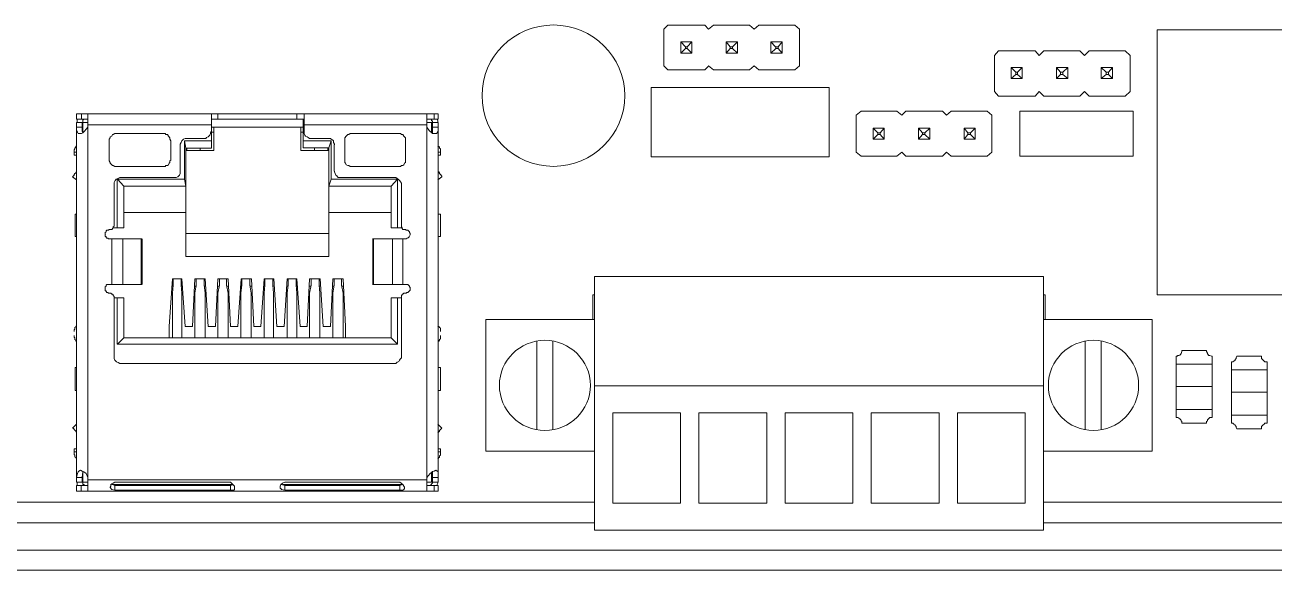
# Model space of a CAD drawing. Header units: millimetres. Extents: x 1928 to 2093, y 1343 to 1418.
# Drawn here: x 1984.9 to 2040.1, y 1345.8 to 1369.9 of the extents above; entities that cross this region are included whole.
import ezdxf

# ---------------------------------------------------------------- set-up
doc = ezdxf.new("R2010")
doc.units = ezdxf.units.MM

msp = doc.modelspace()

# ---------------------------------------------------------------- hatches: boundary and pattern name
h = msp.add_hatch(color=7)
h.dxf.hatch_style = 2
h.paths.add_polyline_path([(1993.161, 1365.382), (1993.136, 1365.408), (1993.161, 1365.433), (1993.187, 1365.408)])
h = msp.add_hatch(color=7)
h.dxf.hatch_style = 2
h.paths.add_polyline_path([(1993.162, 1365.701), (1993.137, 1365.726), (1993.162, 1365.751), (1993.187, 1365.726)])
h = msp.add_hatch(color=7)
h.dxf.hatch_style = 2
h.paths.add_polyline_path([(1988.643, 1360.831), (1988.618, 1360.856), (1988.643, 1360.881), (1988.669, 1360.856)])
h = msp.add_hatch(color=7)
h.dxf.hatch_style = 2
h.paths.add_polyline_path([(2001.734, 1360.831), (2001.709, 1360.856), (2001.734, 1360.881), (2001.759, 1360.856)])
h = msp.add_hatch(color=7)
h.dxf.hatch_style = 2
h.paths.add_polyline_path([(1988.467, 1360.618), (1988.442, 1360.643), (1988.467, 1360.668), (1988.492, 1360.643)])
h = msp.add_hatch(color=7)
h.dxf.hatch_style = 2
h.paths.add_polyline_path([(2001.945, 1360.618), (2001.92, 1360.643), (2001.945, 1360.668), (2001.97, 1360.643)])
h = msp.add_hatch(color=7)
h.dxf.hatch_style = 2
h.paths.add_polyline_path([(1988.467, 1358.22), (1988.442, 1358.245), (1988.467, 1358.27), (1988.492, 1358.245)])
h = msp.add_hatch(color=7)
h.dxf.hatch_style = 2
h.paths.add_polyline_path([(2001.945, 1358.22), (2001.92, 1358.245), (2001.945, 1358.27), (2001.97, 1358.245)])
h = msp.add_hatch(color=7)
h.dxf.hatch_style = 2
h.paths.add_polyline_path([(1988.643, 1358.008), (1988.618, 1358.033), (1988.643, 1358.058), (1988.669, 1358.033)])
h = msp.add_hatch(color=7)
h.dxf.hatch_style = 2
h.paths.add_polyline_path([(2001.734, 1358.008), (2001.709, 1358.033), (2001.734, 1358.058), (2001.759, 1358.033)])

# ---------------------------------------------------------------- linework, layer by layer
at = {"color": 7, "lineweight": 0}
for points in [[(2013.345, 1369.888), (2013.169, 1369.712)], [(2013.169, 1369.712), (2013.169, 1368.088)], [(2014.969, 1369.888), (2013.345, 1369.888)], [(2015.145, 1369.712), (2014.969, 1369.888)], [(2015.356, 1369.888), (2015.145, 1369.712)], [(2017.156, 1369.712), (2016.944, 1369.888), (2015.356, 1369.888)], [(2017.369, 1369.888), (2017.157, 1369.712)], [(2018.956, 1369.888), (2017.368, 1369.888)], [(2019.167, 1369.712), (2018.957, 1369.888)], [(2019.167, 1368.088), (2019.167, 1369.712)], [(2034.975, 1369.679), (2034.975, 1357.964)], [(2042.491, 1369.679), (2034.975, 1369.679)], [(2013.909, 1369.147), (2014.12, 1368.935)], [(2013.909, 1369.147), (2014.403, 1369.147)], [(2013.91, 1368.653), (2013.91, 1369.147)], [(2014.192, 1368.935), (2014.402, 1369.147)], [(2014.403, 1369.147), (2014.403, 1368.653)], [(2015.92, 1369.147), (2016.097, 1368.935)], [(2015.92, 1369.147), (2016.414, 1369.147)], [(2015.921, 1368.653), (2015.921, 1369.147)], [(2016.203, 1368.935), (2016.414, 1369.147)], [(2016.414, 1369.147), (2016.414, 1368.653)], [(2017.896, 1369.147), (2018.107, 1368.935)], [(2017.896, 1369.147), (2018.39, 1369.147)], [(2017.897, 1368.653), (2017.897, 1369.147)], [(2018.214, 1368.935), (2018.39, 1369.147)], [(2018.39, 1369.147), (2018.39, 1368.653)], [(2014.192, 1368.864), (2014.403, 1368.653), (2013.91, 1368.653), (2014.121, 1368.864)], [(2014.192, 1368.935), (2014.12, 1368.935)], [(2014.12, 1368.935), (2014.12, 1368.864)], [(2014.12, 1368.864), (2014.192, 1368.864)], [(2014.192, 1368.864), (2014.192, 1368.935)], [(2016.414, 1368.653), (2015.921, 1368.653), (2016.097, 1368.864)], [(2016.203, 1368.935), (2016.097, 1368.935)], [(2016.097, 1368.935), (2016.097, 1368.864)], [(2016.097, 1368.864), (2016.203, 1368.864)], [(2016.203, 1368.864), (2016.203, 1368.935)], [(2016.203, 1368.864), (2016.414, 1368.653)], [(2017.897, 1368.653), (2018.108, 1368.864)], [(2018.391, 1368.653), (2017.897, 1368.653)], [(2018.214, 1368.935), (2018.108, 1368.935)], [(2018.108, 1368.935), (2018.108, 1368.864)], [(2018.108, 1368.864), (2018.214, 1368.864)], [(2018.214, 1368.864), (2018.214, 1368.935)], [(2018.214, 1368.864), (2018.39, 1368.653)], [(2027.954, 1368.759), (2027.777, 1368.548)], [(2029.576, 1368.759), (2027.954, 1368.759)], [(2029.753, 1368.548), (2029.576, 1368.759)], [(2029.965, 1368.759), (2029.753, 1368.548)], [(2031.553, 1368.759), (2029.965, 1368.759)], [(2031.763, 1368.548), (2031.553, 1368.759)], [(2031.976, 1368.759), (2031.763, 1368.548)], [(2033.564, 1368.759), (2031.976, 1368.759)], [(2033.776, 1368.548), (2033.564, 1368.759)], [(2013.169, 1368.088), (2013.345, 1367.912)], [(2014.969, 1367.912), (2015.146, 1368.088)], [(2015.145, 1368.088), (2015.356, 1367.912)], [(2016.944, 1367.912), (2017.156, 1368.088)], [(2017.156, 1368.088), (2017.368, 1367.912)], [(2017.368, 1367.912), (2018.956, 1367.912), (2019.167, 1368.088)], [(2027.778, 1368.548), (2027.778, 1366.96)], [(2028.73, 1367.806), (2028.73, 1367.7), (2028.518, 1367.523), (2028.518, 1368.019)], [(2028.73, 1367.806), (2028.518, 1368.019)], [(2028.518, 1368.019), (2029.013, 1368.019)], [(2029.013, 1368.019), (2028.801, 1367.806), (2028.73, 1367.806)], [(2029.013, 1368.019), (2029.013, 1367.523), (2028.801, 1367.7), (2028.801, 1367.806)], [(2030.705, 1367.806), (2030.529, 1368.019), (2031.023, 1368.019)], [(2030.529, 1367.523), (2030.529, 1368.019)], [(2031.023, 1368.019), (2030.811, 1367.806)], [(2031.023, 1368.019), (2031.023, 1367.523)], [(2032.718, 1367.806), (2032.718, 1367.7), (2032.505, 1367.523), (2032.505, 1368.019)], [(2032.718, 1367.806), (2032.505, 1368.019)], [(2032.505, 1368.019), (2032.999, 1368.019), (2032.822, 1367.806)], [(2032.999, 1368.019), (2032.999, 1367.523)], [(2033.776, 1366.96), (2033.776, 1368.548)], [(2013.345, 1367.912), (2014.969, 1367.912)], [(2015.356, 1367.912), (2016.944, 1367.912)], [(2029.013, 1367.523), (2028.518, 1367.523)], [(2028.73, 1367.7), (2028.801, 1367.7)], [(2030.705, 1367.7), (2030.529, 1367.523)], [(2031.023, 1367.523), (2030.529, 1367.523)], [(2030.811, 1367.806), (2030.705, 1367.806)], [(2030.705, 1367.806), (2030.705, 1367.7)], [(2030.705, 1367.7), (2030.811, 1367.7)], [(2030.811, 1367.7), (2030.811, 1367.806)], [(2031.023, 1367.523), (2030.811, 1367.7)], [(2032.999, 1367.523), (2032.505, 1367.523)], [(2032.822, 1367.806), (2032.718, 1367.806)], [(2032.718, 1367.7), (2032.822, 1367.7)], [(2032.822, 1367.7), (2032.822, 1367.806)], [(2032.999, 1367.523), (2032.822, 1367.7)], [(2020.471, 1367.138), (2012.604, 1367.138)], [(2012.604, 1367.138), (2012.604, 1364.068), (2020.471, 1364.068)], [(2020.471, 1364.068), (2020.471, 1367.138)], [(2027.778, 1366.96), (2027.954, 1366.748)], [(2029.576, 1366.748), (2029.753, 1366.96)], [(2029.753, 1366.96), (2029.965, 1366.748)], [(2031.553, 1366.748), (2031.763, 1366.96)], [(2031.763, 1366.96), (2031.976, 1366.748)], [(2033.564, 1366.748), (2033.776, 1366.96)], [(2027.954, 1366.748), (2029.576, 1366.748)], [(2029.965, 1366.748), (2031.553, 1366.748)], [(2031.976, 1366.748), (2033.564, 1366.748)], [(1987.196, 1365.972), (1987.196, 1365.726)], [(1987.196, 1365.972), (1987.407, 1365.972)], [(1987.408, 1365.972), (1987.408, 1365.726), (1987.69, 1365.726)], [(1987.408, 1365.972), (1987.69, 1365.972)], [(1987.691, 1365.972), (1993.16, 1365.972)], [(1987.691, 1365.972), (1987.691, 1365.478)], [(1993.157, 1365.971), (1993.439, 1365.971)], [(1993.16, 1365.478), (1993.16, 1365.972)], [(1993.439, 1365.724), (1993.439, 1365.971)], [(1993.439, 1365.971), (1996.932, 1365.971)], [(1996.932, 1365.724), (1996.932, 1365.971)], [(1996.932, 1365.971), (1997.25, 1365.971)], [(1997.253, 1365.972), (2002.686, 1365.972)], [(1997.253, 1365.972), (1997.253, 1365.478)], [(2002.686, 1365.478), (2002.686, 1365.972)], [(2002.686, 1365.972), (2003.003, 1365.972)], [(2003.003, 1365.972), (2003.003, 1365.726)], [(2003.003, 1365.972), (2003.179, 1365.972)], [(2003.179, 1365.972), (2003.179, 1365.726)], [(2021.672, 1364.278), (2021.672, 1365.902), (2021.883, 1366.079)], [(2021.883, 1366.079), (2023.471, 1366.079)], [(2023.471, 1366.079), (2023.683, 1365.902)], [(2023.683, 1365.902), (2023.86, 1366.079)], [(2023.86, 1366.079), (2025.483, 1366.079)], [(2025.483, 1366.079), (2025.66, 1365.902)], [(2025.66, 1365.902), (2025.87, 1366.079)], [(2025.87, 1366.079), (2027.458, 1366.079)], [(2027.458, 1366.079), (2027.67, 1365.902)], [(2027.67, 1365.902), (2027.67, 1364.278)], [(2033.916, 1364.101), (2028.905, 1364.101), (2028.905, 1366.078)], [(2033.916, 1366.078), (2028.905, 1366.078)], [(2033.916, 1364.101), (2033.916, 1366.078)], [(1987.196, 1365.726), (1987.407, 1365.726)], [(1987.196, 1365.583), (1987.442, 1365.583)], [(1987.196, 1365.372), (1987.196, 1365.583)], [(1987.691, 1365.372), (1987.55, 1365.196), (1987.479, 1365.125), (1987.409, 1365.09), (1987.268, 1365.09), (1987.232, 1365.159), (1987.197, 1365.23), (1987.197, 1365.372)], [(1987.197, 1365.372), (1987.197, 1349.881)], [(1987.444, 1365.372), (1987.198, 1365.372)], [(1987.229, 1365.582), (1987.229, 1365.654), (1987.229, 1365.724)], [(1987.442, 1365.372), (1987.442, 1365.583)], [(1987.442, 1365.582), (1987.476, 1365.582)], [(1987.479, 1365.125), (1987.444, 1365.196), (1987.444, 1365.372)], [(1987.471, 1365.581), (1987.471, 1365.158)], [(1987.476, 1365.654), (1987.476, 1365.688), (1987.512, 1365.724), (1987.582, 1365.724)], [(1987.476, 1365.582), (1987.476, 1365.654)], [(1987.688, 1365.582), (1987.476, 1365.582)], [(1987.691, 1365.479), (1993.16, 1365.479)], [(1987.691, 1365.479), (1987.691, 1365.373)], [(1987.691, 1365.372), (1987.691, 1349.881)], [(1993.439, 1365.724), (1993.157, 1365.724)], [(1993.16, 1365.196), (1993.16, 1365.479)], [(1993.162, 1365.408), (1993.162, 1365.726)], [(1993.162, 1364.773), (1993.162, 1365.408)], [(1997.22, 1365.727), (1993.163, 1365.727)], [(1993.163, 1365.374), (1997.22, 1365.374)], [(1993.268, 1365.374), (1993.268, 1364.349)], [(1996.932, 1365.724), (1993.439, 1365.724)], [(1997.25, 1365.724), (1996.932, 1365.724)], [(1997.114, 1364.349), (1997.114, 1365.374)], [(1997.219, 1365.726), (1997.219, 1365.408)], [(1997.255, 1365.726), (1997.219, 1365.726)], [(1997.255, 1365.408), (1997.219, 1365.408)], [(1997.22, 1365.408), (1997.22, 1364.773)], [(1997.253, 1365.479), (1997.253, 1365.196)], [(1997.253, 1365.479), (2002.687, 1365.479)], [(2002.896, 1365.582), (2002.684, 1365.582)], [(2002.686, 1365.726), (2003.003, 1365.726)], [(2002.686, 1365.373), (2002.686, 1365.479)], [(2003.18, 1365.373), (2003.18, 1365.196), (2003.145, 1365.126), (2003.109, 1365.09), (2002.933, 1365.09), (2002.792, 1365.23), (2002.686, 1365.373)], [(2002.687, 1349.882), (2002.687, 1365.373)], [(2002.824, 1365.724), (2002.896, 1365.724), (2002.896, 1365.654), (2002.93, 1365.654)], [(2002.892, 1365.123), (2002.892, 1365.581)], [(2002.897, 1365.582), (2002.931, 1365.582)], [(2002.93, 1365.582), (2002.93, 1365.654)], [(2003.178, 1365.583), (2002.932, 1365.583), (2002.932, 1365.372)], [(2002.933, 1365.373), (2002.933, 1365.126)], [(2003.18, 1365.373), (2002.933, 1365.373)], [(2003.003, 1365.726), (2003.179, 1365.726)], [(2003.142, 1365.724), (2003.177, 1365.654), (2003.177, 1365.582)], [(2003.178, 1365.583), (2003.178, 1365.372)], [(2003.18, 1349.881), (2003.18, 1365.372)], [(2022.413, 1364.843), (2022.413, 1365.336), (2022.626, 1365.126), (2022.626, 1365.054)], [(2022.413, 1365.336), (2022.907, 1365.336)], [(2022.731, 1365.054), (2022.731, 1365.126), (2022.908, 1365.336), (2022.908, 1364.843)], [(2024.425, 1365.336), (2024.919, 1365.336)], [(2024.425, 1365.336), (2024.602, 1365.126)], [(2024.425, 1364.843), (2024.425, 1365.336)], [(2024.707, 1365.126), (2024.919, 1365.336)], [(2024.919, 1365.336), (2024.919, 1364.843)], [(2026.436, 1365.336), (2026.93, 1365.336)], [(2026.436, 1365.336), (2026.612, 1365.126)], [(2026.436, 1364.843), (2026.436, 1365.336)], [(2026.718, 1365.126), (2026.929, 1365.336), (2026.929, 1364.843)], [(1988.643, 1364.772), (1988.643, 1364.843), (1988.679, 1364.913), (1988.679, 1364.949), (1988.749, 1364.983), (1988.786, 1365.053), (1988.82, 1365.053), (1988.89, 1365.09), (1988.961, 1365.09)], [(1988.643, 1363.925), (1988.643, 1364.772)], [(1988.961, 1365.09), (1991.043, 1365.09)], [(1991.043, 1365.09), (1991.114, 1365.09), (1991.149, 1365.053), (1991.22, 1365.053), (1991.255, 1364.984), (1991.326, 1364.913), (1991.326, 1364.843), (1991.36, 1364.772)], [(1991.36, 1364.772), (1991.36, 1363.925)], [(1991.784, 1364.596), (1991.784, 1364.631), (1991.818, 1364.701), (1991.854, 1364.773), (1991.925, 1364.843), (1991.995, 1364.878), (1992.101, 1364.878)], [(1991.962, 1364.773), (1993.161, 1364.773)], [(1991.962, 1363.08), (1991.962, 1364.773)], [(1991.963, 1364.773), (1992.033, 1364.455)], [(1992.033, 1364.455), (1993.163, 1364.455), (1993.163, 1364.773)], [(1992.101, 1364.878), (1992.843, 1364.878)], [(1992.843, 1364.878), (1992.913, 1364.878), (1992.948, 1364.914), (1993.019, 1364.949), (1993.089, 1365.02), (1993.124, 1365.09), (1993.124, 1365.126), (1993.16, 1365.196)], [(1993.16, 1365.16), (1993.266, 1365.16)], [(1997.111, 1365.16), (1997.217, 1365.16)], [(1997.22, 1364.774), (1997.22, 1364.456)], [(1997.22, 1364.773), (1998.454, 1364.773)], [(1997.253, 1365.196), (1997.253, 1365.09), (1997.288, 1365.02), (1997.324, 1364.984), (1997.394, 1364.949), (1997.43, 1364.914), (1997.5, 1364.878), (1997.535, 1364.878)], [(1997.535, 1364.878), (1998.312, 1364.878)], [(1998.312, 1364.878), (1998.417, 1364.878), (1998.453, 1364.843), (1998.523, 1364.807), (1998.559, 1364.773), (1998.559, 1364.701), (1998.594, 1364.631), (1998.594, 1364.596)], [(1998.455, 1364.774), (1998.349, 1364.456)], [(1998.454, 1364.773), (1998.454, 1363.08)], [(1999.052, 1364.772), (1999.052, 1364.913), (1999.122, 1364.983), (1999.194, 1365.053), (1999.228, 1365.053), (1999.298, 1365.09), (1999.334, 1365.09)], [(1999.052, 1363.925), (1999.052, 1364.772)], [(1999.334, 1365.09), (2001.452, 1365.09)], [(2001.452, 1365.09), (2001.522, 1365.09), (2001.558, 1365.053), (2001.628, 1365.053), (2001.664, 1364.984), (2001.734, 1364.913), (2001.734, 1364.772)], [(2001.734, 1364.772), (2001.734, 1363.925)], [(2022.413, 1364.843), (2022.626, 1365.054)], [(2022.908, 1364.843), (2022.413, 1364.843)], [(2022.731, 1365.126), (2022.625, 1365.126)], [(2022.625, 1365.054), (2022.731, 1365.054)], [(2022.731, 1365.054), (2022.908, 1364.843)], [(2024.425, 1364.843), (2024.602, 1365.054)], [(2024.919, 1364.843), (2024.425, 1364.843)], [(2024.601, 1365.054), (2024.706, 1365.054), (2024.919, 1364.843)], [(2024.707, 1365.126), (2024.602, 1365.126)], [(2024.602, 1365.126), (2024.602, 1365.054)], [(2024.706, 1365.054), (2024.706, 1365.126)], [(2026.93, 1364.843), (2026.436, 1364.843), (2026.612, 1365.054)], [(2026.612, 1365.126), (2026.612, 1365.054)], [(2026.718, 1365.126), (2026.612, 1365.126)], [(2026.612, 1365.054), (2026.718, 1365.054)], [(2026.718, 1365.054), (2026.718, 1365.126)], [(2026.718, 1365.054), (2026.929, 1364.843)], [(1987.084, 1364.276), (1987.19, 1364.276)], [(1987.159, 1364.523), (1987.159, 1364.488), (1987.123, 1364.452), (1987.123, 1364.418), (1987.088, 1364.382), (1987.088, 1364.276)], [(1987.088, 1364.276), (1987.088, 1364.135)], [(1987.154, 1364.522), (1987.19, 1364.522)], [(1987.194, 1364.558), (1987.159, 1364.522)], [(1991.784, 1363.432), (1991.784, 1364.596)], [(1992.033, 1362.761), (1992.033, 1364.455)], [(1992.033, 1364.349), (1993.268, 1364.349)], [(1992.065, 1364.454), (1992.065, 1364.348)], [(1992.666, 1364.348), (1992.666, 1364.454)], [(1998.348, 1364.349), (1997.114, 1364.349)], [(1997.22, 1364.456), (1998.349, 1364.456)], [(1997.711, 1364.454), (1997.711, 1364.348)], [(1998.312, 1364.348), (1998.312, 1364.454)], [(1998.349, 1364.456), (1998.349, 1362.762)], [(1998.593, 1364.596), (1998.593, 1363.432)], [(2003.209, 1364.522), (2003.173, 1364.522)], [(2003.279, 1364.276), (2003.173, 1364.276)], [(2003.213, 1364.522), (2003.177, 1364.558)], [(2003.283, 1364.276), (2003.283, 1364.419), (2003.249, 1364.453), (2003.249, 1364.489), (2003.213, 1364.523)], [(2003.283, 1364.135), (2003.283, 1364.276)], [(2021.883, 1364.102), (2021.672, 1364.278)], [(2023.683, 1364.278), (2023.471, 1364.102)], [(2023.86, 1364.102), (2023.683, 1364.278)], [(2025.66, 1364.278), (2025.483, 1364.102)], [(2027.671, 1364.278), (2027.459, 1364.102), (2025.871, 1364.102), (2025.66, 1364.278)], [(1987.194, 1364.135), (1987.088, 1364.135)], [(1988.961, 1363.642), (1988.89, 1363.642), (1988.819, 1363.678), (1988.785, 1363.678), (1988.679, 1363.784), (1988.679, 1363.819), (1988.643, 1363.89), (1988.643, 1363.925)], [(1991.043, 1363.642), (1988.961, 1363.642)], [(1991.36, 1363.925), (1991.326, 1363.89), (1991.326, 1363.819), (1991.289, 1363.784), (1991.255, 1363.714), (1991.22, 1363.678), (1991.149, 1363.678), (1991.114, 1363.642), (1991.043, 1363.642)], [(1999.334, 1363.642), (1999.298, 1363.642), (1999.228, 1363.678), (1999.194, 1363.678), (1999.122, 1363.714), (1999.088, 1363.784), (1999.052, 1363.819), (1999.052, 1363.925)], [(2001.452, 1363.642), (1999.334, 1363.642)], [(2001.734, 1363.925), (2001.734, 1363.819), (2001.699, 1363.784), (2001.664, 1363.714), (2001.628, 1363.678), (2001.558, 1363.678), (2001.522, 1363.642), (2001.452, 1363.642)], [(2003.283, 1364.135), (2003.177, 1364.135)], [(2023.471, 1364.102), (2021.883, 1364.102)], [(2025.483, 1364.102), (2023.86, 1364.102)], [(1987.018, 1363.184), (1987.088, 1363.255), (1987.088, 1363.289), (1987.123, 1363.325), (1987.159, 1363.361)], [(1987.018, 1363.184), (1987.194, 1363.042)], [(1987.194, 1363.395), (1987.159, 1363.36)], [(1987.194, 1363.324), (1987.159, 1363.36)], [(1988.855, 1362.832), (1988.855, 1362.937), (1988.897, 1363.016), (1988.954, 1363.07), (1989.024, 1363.111), (1989.102, 1363.149), (1989.138, 1363.149)], [(1988.998, 1363.08), (1991.962, 1363.08)], [(1988.998, 1360.926), (1988.998, 1363.08)], [(1988.999, 1363.08), (1989.281, 1362.762)], [(1989.138, 1363.149), (1991.501, 1363.149)], [(1991.501, 1363.149), (1991.607, 1363.149), (1991.678, 1363.185), (1991.748, 1363.255), (1991.784, 1363.326), (1991.784, 1363.432)], [(1991.963, 1363.08), (1992.033, 1362.761)], [(1998.456, 1363.08), (1998.35, 1362.762)], [(1998.454, 1363.08), (2001.383, 1363.08)], [(1998.594, 1363.432), (1998.594, 1363.396), (1998.665, 1363.255), (1998.7, 1363.219), (1998.736, 1363.185), (1998.77, 1363.149), (1998.912, 1363.149)], [(1998.912, 1363.149), (2001.24, 1363.149)], [(2001.384, 1363.08), (2001.102, 1362.762)], [(2001.24, 1363.149), (2001.311, 1363.149), (2001.372, 1363.105), (2001.412, 1363.077), (2001.437, 1363.059), (2001.467, 1363.029), (2001.485, 1363.004), (2001.513, 1362.964), (2001.558, 1362.903), (2001.558, 1362.832)], [(2001.383, 1363.08), (2001.383, 1360.926)], [(2003.249, 1363.36), (2003.213, 1363.395), (2003.177, 1363.395)], [(2003.249, 1363.36), (2003.177, 1363.325)], [(2003.177, 1363.043), (2003.354, 1363.185)], [(2003.249, 1363.361), (2003.249, 1363.325), (2003.283, 1363.289), (2003.319, 1363.255), (2003.319, 1363.219), (2003.354, 1363.219), (2003.354, 1363.184)], [(1988.855, 1361.032), (1988.855, 1362.832)], [(1989.281, 1360.927), (1989.281, 1362.762)], [(1989.281, 1362.762), (1992.033, 1362.762)], [(1992.033, 1361.598), (1992.033, 1362.762)], [(1998.349, 1362.762), (2001.102, 1362.762)], [(1998.349, 1362.762), (1998.349, 1361.598)], [(2001.102, 1362.762), (2001.102, 1360.927)], [(2001.558, 1362.832), (2001.558, 1361.032)], [(1987.128, 1361.526), (1987.128, 1360.539)], [(1987.2, 1361.526), (1987.128, 1361.526)], [(1992.033, 1361.598), (1989.281, 1361.598)], [(1992.033, 1361.598), (1992.033, 1359.658)], [(1998.348, 1359.658), (1998.348, 1361.598)], [(1998.349, 1361.598), (2001.102, 1361.598)], [(2003.289, 1361.526), (2003.183, 1361.526)], [(2003.289, 1360.539), (2003.289, 1361.526)], [(1988.467, 1360.643), (1988.467, 1360.715), (1988.502, 1360.749), (1988.502, 1360.785), (1988.537, 1360.82), (1988.609, 1360.82), (1988.643, 1360.856)], [(1988.643, 1360.856), (1988.749, 1360.856), (1988.82, 1360.926), (1988.82, 1360.962), (1988.855, 1360.996), (1988.855, 1361.032)], [(1988.821, 1360.926), (1988.998, 1360.926)], [(1988.999, 1360.927), (1989.281, 1360.927)], [(2001.102, 1360.927), (2001.384, 1360.927)], [(2001.383, 1360.926), (2001.594, 1360.926)], [(2001.558, 1361.032), (2001.558, 1360.962), (2001.592, 1360.926), (2001.592, 1360.891), (2001.628, 1360.856), (2001.734, 1360.856)], [(2001.734, 1360.856), (2001.768, 1360.82), (2001.84, 1360.82), (2001.911, 1360.75), (2001.911, 1360.715), (2001.945, 1360.679), (2001.945, 1360.643)], [(1987.128, 1360.539), (1987.2, 1360.539)], [(1988.643, 1360.432), (1988.609, 1360.432), (1988.573, 1360.467), (1988.537, 1360.467), (1988.502, 1360.503), (1988.502, 1360.538), (1988.467, 1360.538), (1988.467, 1360.643)], [(1988.749, 1360.432), (1988.643, 1360.432)], [(1988.749, 1358.421), (1988.749, 1360.432)], [(1989.242, 1360.432), (1988.749, 1360.432)], [(1989.242, 1358.421), (1989.242, 1360.432)], [(1990.054, 1358.421), (1990.054, 1360.432), (1989.242, 1360.432)], [(1990.087, 1360.431), (1990.052, 1360.431)], [(1990.093, 1358.424), (1990.093, 1360.435)], [(1992.033, 1360.681), (1998.348, 1360.681)], [(2000.32, 1360.431), (2000.284, 1360.431)], [(2000.29, 1360.435), (2000.29, 1358.424)], [(2000.322, 1360.432), (2000.322, 1358.421), (2001.169, 1358.421)], [(2001.169, 1360.432), (2000.322, 1360.432)], [(2001.627, 1360.432), (2001.169, 1360.432)], [(2001.169, 1360.432), (2001.169, 1358.421)], [(2001.628, 1360.432), (2001.628, 1358.421)], [(2001.734, 1360.432), (2001.628, 1360.432)], [(2001.945, 1360.643), (2001.945, 1360.609), (2001.896, 1360.52), (2001.852, 1360.481), (2001.809, 1360.462), (2001.768, 1360.432), (2001.734, 1360.432)], [(2003.183, 1360.539), (2003.289, 1360.539)], [(1992.033, 1359.658), (1998.349, 1359.658)], [(1991.433, 1358.67), (1991.291, 1356.553)], [(1991.857, 1358.67), (1991.434, 1358.67)], [(1991.465, 1358.668), (1991.465, 1358.386)], [(1991.818, 1358.386), (1991.818, 1358.668)], [(1991.997, 1356.553), (1991.856, 1358.67)], [(1992.42, 1358.67), (1992.315, 1356.553)], [(1992.88, 1358.67), (1992.421, 1358.67)], [(1992.489, 1358.668), (1992.489, 1358.386)], [(1992.842, 1358.386), (1992.842, 1358.668)], [(1993.021, 1356.553), (1992.879, 1358.67)], [(1993.444, 1358.67), (1993.338, 1356.553)], [(1993.903, 1358.67), (1993.444, 1358.67)], [(1993.512, 1358.668), (1993.512, 1358.386)], [(1993.829, 1358.386), (1993.829, 1358.668)], [(1994.009, 1356.553), (1993.904, 1358.67)], [(1995.033, 1356.553), (1994.927, 1358.67), (1994.468, 1358.67), (1994.327, 1356.553)], [(1994.5, 1358.668), (1994.5, 1358.386)], [(1994.853, 1358.386), (1994.853, 1358.668)], [(1996.055, 1356.553), (1995.914, 1358.67), (1995.492, 1358.67), (1995.35, 1356.553)], [(1995.522, 1358.668), (1995.522, 1358.386)], [(1995.875, 1358.386), (1995.875, 1358.668)], [(1997.079, 1356.553), (1996.937, 1358.67), (1996.514, 1358.67), (1996.373, 1356.553)], [(1996.547, 1358.668), (1996.547, 1358.386)], [(1996.9, 1358.386), (1996.9, 1358.668)], [(1998.102, 1356.553), (1997.961, 1358.67), (1997.502, 1358.67), (1997.396, 1356.553)], [(1997.57, 1358.668), (1997.57, 1358.386)], [(1997.923, 1358.386), (1997.923, 1358.668)], [(1999.09, 1356.553), (1998.984, 1358.67), (1998.525, 1358.67), (1998.419, 1356.553)], [(1998.592, 1358.668), (1998.592, 1358.386)], [(1998.91, 1358.386), (1998.91, 1358.668)], [(2029.957, 1358.771), (2010.091, 1358.771)], [(2010.091, 1358.771), (2010.091, 1353.936)], [(2029.957, 1358.771), (2029.957, 1353.936)], [(1988.467, 1358.245), (1988.467, 1358.315), (1988.502, 1358.35), (1988.502, 1358.386), (1988.537, 1358.421), (1988.643, 1358.421)], [(1988.643, 1358.033), (1988.609, 1358.033), (1988.573, 1358.068), (1988.537, 1358.068), (1988.502, 1358.103), (1988.502, 1358.139), (1988.467, 1358.139), (1988.467, 1358.245)], [(1988.643, 1358.421), (1988.749, 1358.421)], [(1988.749, 1358.421), (1989.242, 1358.421)], [(1989.242, 1358.421), (1990.054, 1358.421)], [(1990.052, 1358.42), (1990.087, 1358.42)], [(1991.398, 1358.35), (1991.469, 1358.35)], [(1991.465, 1358.386), (1991.431, 1358.033)], [(1991.854, 1358.033), (1991.818, 1358.386)], [(1991.821, 1358.35), (1991.892, 1358.35)], [(1992.489, 1358.386), (1992.418, 1358.033)], [(1992.421, 1358.35), (1992.492, 1358.35)], [(1992.877, 1358.033), (1992.842, 1358.386)], [(1992.845, 1358.35), (1992.916, 1358.35)], [(1993.512, 1358.386), (1993.441, 1358.033)], [(1993.444, 1358.35), (1993.479, 1358.35)], [(1993.9, 1358.033), (1993.829, 1358.386)], [(1993.868, 1358.35), (1993.903, 1358.35)], [(1994.433, 1358.35), (1994.503, 1358.35)], [(1994.5, 1358.386), (1994.464, 1358.033)], [(1994.923, 1358.033), (1994.853, 1358.386)], [(1994.856, 1358.35), (1994.926, 1358.35)], [(1995.456, 1358.35), (1995.526, 1358.35)], [(1995.522, 1358.386), (1995.488, 1358.033)], [(1995.911, 1358.033), (1995.875, 1358.386)], [(1995.878, 1358.35), (1995.949, 1358.35)], [(1996.478, 1358.35), (1996.549, 1358.35)], [(1996.547, 1358.386), (1996.511, 1358.033)], [(1996.934, 1358.033), (1996.9, 1358.386)], [(1996.902, 1358.35), (1996.973, 1358.35)], [(1997.57, 1358.386), (1997.499, 1358.033)], [(1997.502, 1358.35), (1997.572, 1358.35)], [(1997.958, 1358.033), (1997.923, 1358.386)], [(1997.925, 1358.35), (1997.995, 1358.35)], [(1998.592, 1358.386), (1998.522, 1358.033)], [(1998.524, 1358.35), (1998.56, 1358.35)], [(1998.981, 1358.033), (1998.91, 1358.386)], [(1998.947, 1358.35), (1998.983, 1358.35)], [(2000.284, 1358.42), (2000.32, 1358.42)], [(2001.169, 1358.421), (2001.627, 1358.421)], [(2001.628, 1358.421), (2001.734, 1358.421)], [(2001.734, 1358.421), (2001.84, 1358.421), (2001.875, 1358.386), (2001.911, 1358.35), (2001.911, 1358.315), (2001.945, 1358.279), (2001.945, 1358.245)], [(2001.945, 1358.245), (2001.945, 1358.173), (2001.84, 1358.068), (2001.805, 1358.068), (2001.768, 1358.033), (2001.734, 1358.033)], [(1988.855, 1357.856), (1988.855, 1357.892), (1988.82, 1357.927), (1988.82, 1357.962), (1988.785, 1357.997), (1988.749, 1357.997), (1988.713, 1358.033), (1988.643, 1358.033)], [(1988.855, 1355.246), (1988.855, 1357.856)], [(1988.998, 1357.821), (1988.857, 1357.821)], [(1988.998, 1355.775), (1988.998, 1357.821)], [(1989.281, 1357.821), (1988.999, 1357.821)], [(1989.281, 1356.057), (1989.281, 1357.821)], [(1991.431, 1358.033), (1991.431, 1356.056)], [(1991.854, 1356.056), (1991.854, 1358.033)], [(1992.418, 1358.033), (1992.418, 1356.056)], [(1992.877, 1356.056), (1992.877, 1358.033)], [(1993.441, 1358.033), (1993.441, 1356.056)], [(1993.9, 1356.056), (1993.9, 1358.033)], [(1994.464, 1358.033), (1994.464, 1356.056)], [(1994.923, 1356.056), (1994.923, 1358.033)], [(1995.488, 1358.033), (1995.488, 1356.056)], [(1995.911, 1356.056), (1995.911, 1358.033)], [(1996.511, 1358.033), (1996.511, 1356.056)], [(1996.934, 1356.056), (1996.934, 1358.033)], [(1997.499, 1358.033), (1997.499, 1356.056)], [(1997.958, 1356.056), (1997.958, 1358.033)], [(1998.522, 1358.033), (1998.522, 1356.056)], [(1998.981, 1356.056), (1998.981, 1358.033)], [(2001.102, 1357.821), (2001.102, 1356.057)], [(2001.384, 1357.821), (2001.102, 1357.821)], [(2001.383, 1357.821), (2001.383, 1355.775)], [(2001.559, 1357.821), (2001.383, 1357.821)], [(2001.734, 1358.033), (2001.664, 1358.033), (2001.628, 1357.997), (2001.592, 1357.997), (2001.592, 1357.962), (2001.558, 1357.927), (2001.558, 1357.856)], [(2001.558, 1357.856), (2001.558, 1355.246)], [(2010.091, 1357.959), (2010.02, 1357.959)], [(2010.02, 1357.959), (2010.02, 1356.865)], [(2030.027, 1357.959), (2029.956, 1357.959)], [(2030.027, 1356.865), (2030.027, 1357.959)], [(2034.975, 1357.964), (2042.491, 1357.964)], [(1987.194, 1356.584), (1987.159, 1356.549), (1987.123, 1356.513), (1987.123, 1356.443), (1987.088, 1356.407), (1987.088, 1356.337)], [(1991.292, 1356.058), (1991.292, 1356.553)], [(1991.998, 1356.553), (1992.316, 1356.553)], [(1993.021, 1356.553), (1993.338, 1356.553)], [(1994.008, 1356.553), (1994.326, 1356.553)], [(1995.033, 1356.553), (1995.35, 1356.553)], [(1996.055, 1356.553), (1996.373, 1356.553)], [(1997.079, 1356.553), (1997.397, 1356.553)], [(1998.102, 1356.553), (1998.419, 1356.553)], [(1999.09, 1356.553), (1999.09, 1356.058)], [(2003.177, 1356.584), (2003.213, 1356.549), (2003.249, 1356.549), (2003.249, 1356.513), (2003.283, 1356.479), (2003.283, 1356.337)], [(2005.292, 1351.043), (2005.292, 1356.865)], [(2010.091, 1356.865), (2005.292, 1356.865)], [(2034.754, 1356.865), (2029.956, 1356.865)], [(2034.754, 1351.043), (2034.754, 1356.865)], [(1987.194, 1355.914), (1987.159, 1355.914), (1987.159, 1355.949), (1987.123, 1355.984), (1987.123, 1356.054), (1987.088, 1356.09), (1987.088, 1356.16)], [(1988.999, 1355.776), (1989.281, 1356.057)], [(2001.102, 1356.057), (1989.281, 1356.057)], [(1989.282, 1356.056), (1991.435, 1356.056)], [(1991.858, 1356.056), (1992.422, 1356.056)], [(1992.881, 1356.056), (1993.446, 1356.056)], [(1993.905, 1356.056), (1994.468, 1356.056)], [(1994.927, 1356.056), (1995.492, 1356.056)], [(1995.915, 1356.056), (1996.515, 1356.056)], [(1996.938, 1356.056), (1997.503, 1356.056)], [(1997.962, 1356.056), (1998.526, 1356.056)], [(1998.984, 1356.056), (2001.102, 1356.056)], [(2001.384, 1355.776), (2001.102, 1356.057)], [(2003.177, 1355.914), (2003.213, 1355.914), (2003.249, 1355.949), (2003.249, 1355.984), (2003.283, 1356.02), (2003.283, 1356.16)], [(2007.551, 1355.913), (2007.551, 1351.995)], [(2008.256, 1351.995), (2008.256, 1355.913)], [(2031.791, 1355.913), (2031.791, 1351.995)], [(2032.497, 1351.995), (2032.497, 1355.913)], [(2001.383, 1355.775), (1988.998, 1355.775)], [(2005.291, 1355.489), (2005.291, 1355.347)], [(2005.291, 1355.347), (2005.291, 1352.56)], [(2034.754, 1355.347), (2034.754, 1355.489)], [(2034.754, 1352.56), (2034.754, 1355.347)], [(2036.069, 1355.493), (2036.069, 1355.457), (2036.034, 1355.371), (2036.006, 1355.32), (2035.98, 1355.294), (2035.957, 1355.285), (2035.935, 1355.284), (2035.912, 1355.283), (2035.886, 1355.274), (2035.857, 1355.247), (2035.821, 1355.247)], [(2037.162, 1355.493), (2036.069, 1355.493)], [(2037.408, 1355.247), (2037.374, 1355.247), (2037.304, 1355.281), (2037.268, 1355.281), (2037.198, 1355.351), (2037.198, 1355.387), (2037.162, 1355.457), (2037.162, 1355.493)], [(1989.138, 1354.928), (1989.102, 1354.928), (1989.032, 1354.964), (1988.961, 1354.998), (1988.89, 1355.07), (1988.855, 1355.141), (1988.855, 1355.246)], [(2001.24, 1354.928), (1989.138, 1354.928)], [(2001.558, 1355.246), (2001.558, 1355.174), (2001.51, 1355.108), (2001.482, 1355.067), (2001.466, 1355.043), (2001.44, 1355.018), (2001.417, 1355.002), (2001.376, 1354.975), (2001.311, 1354.928), (2001.24, 1354.928)], [(2035.821, 1355.247), (2035.821, 1354.894)], [(2037.408, 1354.894), (2035.821, 1354.894), (2035.821, 1353.906)], [(2037.408, 1355.247), (2037.408, 1354.894)], [(2037.408, 1354.894), (2037.408, 1353.906)], [(2038.503, 1355.245), (2038.467, 1355.174), (2038.467, 1355.139), (2038.432, 1355.103), (2038.432, 1355.069), (2038.362, 1355.033), (2038.326, 1354.997), (2038.256, 1354.997)], [(2038.256, 1354.644), (2038.256, 1354.997)], [(2038.503, 1355.245), (2039.597, 1355.245)], [(2039.843, 1354.997), (2039.737, 1354.997), (2039.701, 1355.033), (2039.667, 1355.069), (2039.631, 1355.103), (2039.597, 1355.139), (2039.597, 1355.245)], [(2039.843, 1354.644), (2039.843, 1354.997)], [(1987.128, 1354.751), (1987.128, 1353.729)], [(1987.2, 1354.751), (1987.128, 1354.751)], [(2003.289, 1354.751), (2003.289, 1353.729), (2003.183, 1353.729)], [(2003.289, 1354.751), (2003.183, 1354.751)], [(2038.256, 1353.658), (2038.256, 1354.645), (2039.843, 1354.645)], [(2039.843, 1353.658), (2039.843, 1354.645)], [(1987.2, 1353.729), (1987.128, 1353.729)], [(2029.957, 1353.937), (2010.091, 1353.937)], [(2029.957, 1353.937), (2029.957, 1347.551), (2010.091, 1347.551)], [(2010.091, 1353.937), (2010.091, 1347.551)], [(2037.408, 1353.906), (2037.408, 1352.881), (2035.821, 1352.881)], [(2035.821, 1353.906), (2037.408, 1353.906)], [(2035.821, 1353.906), (2035.821, 1352.881)], [(2038.256, 1352.634), (2038.256, 1353.658)], [(2039.843, 1353.658), (2038.256, 1353.658)], [(2039.843, 1352.634), (2039.843, 1353.658)], [(2005.291, 1352.56), (2005.291, 1352.419)], [(2017.713, 1348.75), (2017.713, 1352.737), (2014.714, 1352.737), (2014.714, 1348.75)], [(2018.524, 1352.737), (2018.524, 1348.75)], [(2018.524, 1348.75), (2021.523, 1348.75), (2021.523, 1352.737), (2018.524, 1352.737)], [(2022.334, 1352.737), (2022.334, 1348.75)], [(2025.334, 1352.737), (2022.335, 1352.737)], [(2025.334, 1348.75), (2025.334, 1352.737)], [(2026.146, 1352.737), (2026.146, 1348.75), (2029.145, 1348.75)], [(2029.145, 1352.737), (2026.146, 1352.737)], [(2029.145, 1348.75), (2029.145, 1352.737)], [(2034.754, 1352.419), (2034.754, 1352.56)], [(2035.821, 1352.881), (2035.821, 1352.528)], [(2037.408, 1352.881), (2037.408, 1352.528)], [(2038.256, 1352.634), (2039.843, 1352.634)], [(2038.256, 1352.281), (2038.256, 1352.634)], [(2039.843, 1352.281), (2039.843, 1352.634)], [(1987.194, 1352.246), (1987.018, 1352.069)], [(1987.159, 1351.928), (1987.088, 1351.998), (1987.088, 1352.034), (1987.053, 1352.034), (1987.053, 1352.07), (1987.018, 1352.07)], [(2003.354, 1352.07), (2003.177, 1352.246)], [(2003.354, 1352.07), (2003.319, 1352.034), (2003.249, 1351.964), (2003.249, 1351.928)], [(2035.821, 1352.528), (2035.892, 1352.528), (2035.98, 1352.481), (2036.019, 1352.434), (2036.038, 1352.391), (2036.069, 1352.352), (2036.069, 1352.282)], [(2037.162, 1352.282), (2036.069, 1352.282)], [(2037.162, 1352.282), (2037.162, 1352.352), (2037.198, 1352.388), (2037.198, 1352.424), (2037.268, 1352.495), (2037.304, 1352.528), (2037.408, 1352.528)], [(2038.256, 1352.281), (2038.326, 1352.281), (2038.362, 1352.246), (2038.432, 1352.21), (2038.432, 1352.175), (2038.467, 1352.14), (2038.467, 1352.104), (2038.503, 1352.034)], [(2038.503, 1352.034), (2039.597, 1352.034)], [(2039.597, 1352.034), (2039.597, 1352.14), (2039.668, 1352.211), (2039.702, 1352.246), (2039.738, 1352.281), (2039.843, 1352.281)], [(1987.159, 1351.927), (1987.194, 1351.963)], [(1987.159, 1351.927), (1987.194, 1351.893), (1987.194, 1351.857)], [(2003.177, 1351.963), (2003.249, 1351.927)], [(2003.177, 1351.857), (2003.249, 1351.928)], [(1987.084, 1351.01), (1987.19, 1351.01)], [(1987.088, 1351.15), (1987.194, 1351.15)], [(1987.088, 1351.15), (1987.088, 1351.009)], [(1987.088, 1351.009), (1987.088, 1350.903), (1987.123, 1350.867), (1987.123, 1350.797), (1987.159, 1350.761)], [(2003.279, 1351.01), (2003.173, 1351.01)], [(2003.177, 1351.15), (2003.283, 1351.15)], [(2003.213, 1350.761), (2003.249, 1350.761), (2003.249, 1350.833), (2003.284, 1350.867), (2003.284, 1351.009)], [(2003.283, 1351.009), (2003.283, 1351.15)], [(2010.091, 1351.043), (2005.292, 1351.043)], [(2034.754, 1351.043), (2029.956, 1351.043)], [(1987.155, 1350.762), (1987.19, 1350.762)], [(1987.159, 1350.762), (1987.194, 1350.691)], [(2003.209, 1350.762), (2003.173, 1350.762)], [(2003.177, 1350.691), (2003.213, 1350.762)], [(1987.196, 1349.67), (1987.196, 1349.881)], [(1987.198, 1349.881), (1987.232, 1350.058), (1987.268, 1350.129), (1987.303, 1350.164), (1987.374, 1350.2), (1987.444, 1350.164), (1987.515, 1350.129), (1987.621, 1350.058), (1987.692, 1349.881)], [(1987.198, 1349.881), (1987.444, 1349.881)], [(1987.442, 1349.67), (1987.442, 1349.881)], [(1987.444, 1349.881), (1987.479, 1350.129), (1987.479, 1350.164)], [(1987.471, 1350.162), (1987.471, 1349.669)], [(1987.691, 1349.882), (1987.691, 1349.777)], [(2002.686, 1349.881), (2002.827, 1350.058), (2002.933, 1350.129), (2003.003, 1350.164), (2003.075, 1350.2), (2003.145, 1350.164), (2003.18, 1350.129), (2003.18, 1349.881)], [(2002.687, 1349.777), (2002.687, 1349.882)], [(2002.892, 1349.669), (2002.892, 1350.128)], [(2002.932, 1349.881), (2002.932, 1349.67)], [(2002.933, 1350.164), (2002.933, 1349.882), (2003.18, 1349.882)], [(2003.178, 1349.881), (2003.178, 1349.67)], [(1987.196, 1349.67), (1987.442, 1349.67)], [(1987.196, 1349.282), (1987.196, 1349.528)], [(1987.406, 1349.528), (1987.196, 1349.528)], [(1987.406, 1349.282), (1987.196, 1349.282)], [(1987.229, 1349.528), (1987.229, 1349.634), (1987.229, 1349.67)], [(1987.406, 1349.282), (1987.406, 1349.528)], [(1987.689, 1349.528), (1987.406, 1349.528)], [(1987.689, 1349.281), (1987.406, 1349.281)], [(1987.476, 1349.67), (1987.442, 1349.67)], [(1987.476, 1349.634), (1987.476, 1349.67)], [(1987.476, 1349.669), (1987.688, 1349.669)], [(1987.582, 1349.528), (1987.547, 1349.528), (1987.511, 1349.564), (1987.476, 1349.564), (1987.476, 1349.634)], [(1987.69, 1349.776), (1987.69, 1349.282)], [(1987.69, 1349.281), (2002.686, 1349.281)], [(1987.691, 1349.777), (2002.687, 1349.777)], [(1988.889, 1349.317), (1988.749, 1349.352), (1988.713, 1349.388), (1988.713, 1349.423), (1988.678, 1349.423), (1988.678, 1349.458), (1988.713, 1349.494), (1988.713, 1349.564), (1988.749, 1349.6), (1988.819, 1349.634), (1988.889, 1349.67)], [(1988.889, 1349.529), (1988.784, 1349.565), (1988.749, 1349.565)], [(1988.786, 1349.566), (1994.114, 1349.566)], [(1988.889, 1349.67), (1994.005, 1349.67)], [(1988.889, 1349.529), (1988.889, 1349.318)], [(1994.005, 1349.317), (1988.889, 1349.317)], [(1994.006, 1349.529), (1988.89, 1349.529)], [(1989.558, 1349.563), (1989.558, 1349.526)], [(1991.18, 1349.563), (1989.558, 1349.563)], [(1991.18, 1349.563), (1991.18, 1349.526)], [(1991.18, 1349.563), (1991.217, 1349.563)], [(1991.212, 1349.563), (1991.212, 1349.526)], [(1991.639, 1349.563), (1991.217, 1349.563)], [(1991.635, 1349.526), (1991.635, 1349.563)], [(1991.639, 1349.563), (1991.675, 1349.563)], [(1991.675, 1349.563), (1991.675, 1349.526)], [(1993.263, 1349.563), (1991.675, 1349.563)], [(1993.263, 1349.526), (1993.263, 1349.563)], [(1993.58, 1349.526), (1993.58, 1349.563), (1994.109, 1349.563)], [(1994.005, 1349.67), (1994.182, 1349.494), (1994.182, 1349.352), (1994.147, 1349.317), (1994.005, 1349.317)], [(1994.111, 1349.564), (1994.077, 1349.564), (1994.005, 1349.528)], [(1994.005, 1349.318), (1994.005, 1349.529)], [(1996.405, 1349.317), (1996.264, 1349.352), (1996.228, 1349.388), (1996.194, 1349.388), (1996.194, 1349.494), (1996.228, 1349.564), (1996.299, 1349.634), (1996.405, 1349.67)], [(1996.405, 1349.529), (1996.264, 1349.565), (1996.229, 1349.565)], [(1996.301, 1349.566), (2001.629, 1349.566)], [(1997.251, 1349.526), (1997.251, 1349.563), (1996.333, 1349.563)], [(1996.405, 1349.67), (2001.487, 1349.67)], [(1996.405, 1349.529), (1996.405, 1349.318)], [(2001.487, 1349.529), (1996.405, 1349.529)], [(2001.487, 1349.317), (1996.405, 1349.317)], [(1997.461, 1349.563), (2000.813, 1349.563)], [(1997.461, 1349.526), (1997.461, 1349.563)], [(2000.813, 1349.526), (2000.813, 1349.563)], [(2001.487, 1349.67), (2001.627, 1349.564), (2001.663, 1349.494), (2001.697, 1349.458), (2001.697, 1349.388), (2001.663, 1349.352), (2001.627, 1349.317), (2001.487, 1349.317)], [(2001.627, 1349.564), (2001.591, 1349.564), (2001.487, 1349.528)], [(2001.487, 1349.318), (2001.487, 1349.529)], [(2002.684, 1349.669), (2002.896, 1349.669)], [(2003.002, 1349.528), (2002.685, 1349.528)], [(2003.002, 1349.282), (2002.685, 1349.282)], [(2002.686, 1349.281), (2002.686, 1349.776)], [(2002.931, 1349.634), (2002.897, 1349.6), (2002.897, 1349.564), (2002.86, 1349.564), (2002.86, 1349.528), (2002.825, 1349.528)], [(2002.931, 1349.67), (2002.897, 1349.67)], [(2002.931, 1349.634), (2002.931, 1349.67)], [(2002.932, 1349.67), (2003.178, 1349.67)], [(2003.002, 1349.282), (2003.002, 1349.528)], [(2003.178, 1349.528), (2003.002, 1349.528)], [(2003.178, 1349.282), (2003.002, 1349.282)], [(2003.177, 1349.67), (2003.177, 1349.634), (2003.143, 1349.564), (2003.143, 1349.528)], [(2003.178, 1349.282), (2003.178, 1349.528)], [(2010.09, 1348.787), (1938.498, 1348.787)], [(2014.714, 1348.75), (2017.713, 1348.75)], [(2022.334, 1348.75), (2025.333, 1348.75)], [(2047.985, 1348.787), (2029.955, 1348.787)], [(2010.09, 1347.869), (1938.498, 1347.869)], [(2047.985, 1347.869), (2029.955, 1347.869)], [(2081.824, 1346.67), (1938.498, 1346.67)], [(2081.824, 1345.787), (1938.498, 1345.787)]]:
    msp.add_lwpolyline(points, dxfattribs=at)
msp.add_lwpolyline([(2010.903, 1348.75), (2013.901, 1348.75), (2013.901, 1352.737), (2010.903, 1352.737)], close=True, dxfattribs=at)
msp.add_circle((2032.161, 1353.955), 1.994, dxfattribs=at)
for centre, major_axis, ratio in [((2008.281, 1366.771), (3.158, 0), 0.990151), ((2007.904, 1353.955), (2.011, 0), 0.991313)]:
    msp.add_ellipse(centre, major_axis=major_axis, ratio=ratio, start_param=0, end_param=6.283185, dxfattribs=at)

doc.saveas('drawing.dxf')
